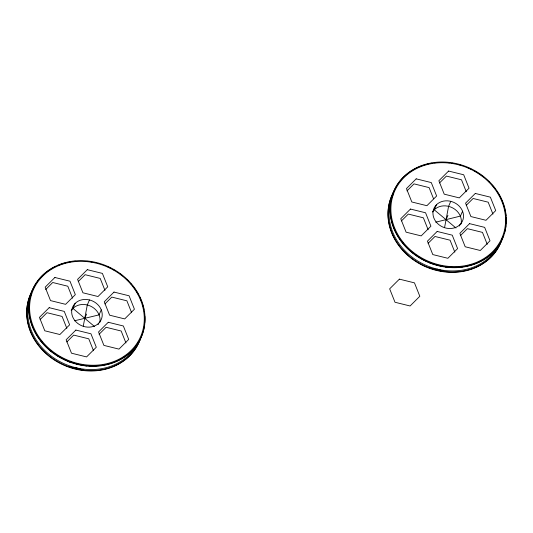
<?xml version="1.0" encoding="UTF-8"?>
<svg xmlns="http://www.w3.org/2000/svg" width="533" height="533" viewBox="0 0 533 533"><rect width="100%" height="100%" fill="white"/><g stroke="black" fill="none" stroke-linecap="round" stroke-linejoin="round"><path stroke-width="0.8" d="M83.268 326.176L87.285 304.976L89.471 299.946M444.569 227.551L448.579 206.344L450.765 201.321M75.146 303.397L72.961 308.42L94.687 326.656M84.754 318.321L86.626 314.017M101.263 309.846L99.078 314.87L74.407 320.813M98.112 324.63L98.738 323.198M436.44 204.772L434.255 209.795L455.988 228.031M446.054 219.696L447.927 215.392M462.564 211.221L460.379 216.245A15.61 13.505 23.5 0 1 460.998 224.047M459.413 226.005L460.039 224.573M45.691 289.512L52.714 282.503L67.798 286.228L72.555 298.16M40.128 319.553L46.997 312.704L62.081 316.429L66.838 328.361M78.251 281.544L85.12 274.702L100.204 278.426L104.961 290.352M66.818 341.946L73.687 335.097L88.764 338.821L93.522 350.754M104.941 303.943L111.81 297.094L126.894 300.819L131.651 312.751M99.065 334.298L106.094 327.295L121.178 331.02L125.935 342.946M406.985 190.887L414.014 183.878L429.098 187.603L433.556 198.789M401.429 220.929L408.298 214.079L423.375 217.804L428.132 229.736M439.552 182.919L446.421 176.077L461.505 179.801L466.262 191.727M428.112 243.321L434.981 236.472L450.065 240.196L454.822 252.129M466.242 205.318L473.111 198.469L488.188 202.194L492.945 214.126M460.365 235.673L467.388 228.67L482.472 232.388L487.229 244.321M435.708 222.188L460.325 216.105A15.61 13.505 23.5 0 0 434.362 209.696L434.208 209.849A15.61 13.505 23.5 0 0 433.089 211.148M429.192 267.779L445.368 271.623L436.887 269.038M67.898 366.404L84.074 370.248L75.586 367.663M429.918 263.036L433.036 263.788M445.521 266.813L447.867 267.379M36.877 282.05A59.31 51.315 23.5 0 0 68.617 361.66L71.742 362.42M84.227 365.438L86.566 366.004M138.527 341.426A58.53 50.635 23.5 0 1 137.847 342.866M137.494 343.578A58.53 50.635 23.5 0 1 64.313 363.792A58.53 50.635 23.5 0 1 30.687 295.982M30.981 295.242A58.53 50.635 23.5 0 1 31.287 294.509M124.842 356.211A58.53 50.635 23.5 0 1 124.162 356.684M101.263 365.385A58.53 50.635 23.5 0 1 100.391 365.505M95.98 365.898A58.53 50.635 23.5 0 1 89.717 365.918M86.113 365.645A58.53 50.635 23.5 0 1 84.314 365.431M82.515 365.172A58.53 50.635 23.5 0 1 80.716 364.852M78.931 364.492A58.53 50.635 23.5 0 1 78.038 364.292M77.152 364.079A58.53 50.635 23.5 0 1 76.259 363.852M75.38 363.613A58.53 50.635 23.5 0 1 74.493 363.366M71.868 362.54A58.53 50.635 23.5 0 1 71.002 362.24M70.136 361.934A58.53 50.635 23.5 0 1 69.277 361.607M67.564 360.934A58.53 50.635 23.5 0 1 66.718 360.575M65.879 360.208A58.53 50.635 23.5 0 1 63.38 359.029M62.561 358.616A58.53 50.635 23.5 0 1 61.748 358.196M60.935 357.756A58.53 50.635 23.5 0 1 59.336 356.857M58.55 356.39A58.53 50.635 23.5 0 1 56.991 355.424M56.225 354.925A58.53 50.635 23.5 0 1 55.465 354.412M53.966 353.366A58.53 50.635 23.5 0 1 53.233 352.833M52.507 352.28A58.53 50.635 23.5 0 1 50.368 350.581M48.316 348.802A58.53 50.635 23.5 0 1 44.472 345.018M43.866 344.358A58.53 50.635 23.5 0 1 42.687 343.012M41.554 341.646A58.53 50.635 23.5 0 1 41.001 340.953M38.416 337.382A58.53 50.635 23.5 0 1 37.936 336.649M34.905 331.379A58.53 50.635 23.5 0 1 34.518 330.607M71.195 310.659A15.61 13.505 23.5 0 1 71.309 310.473M71.662 309.946A15.61 13.505 23.5 0 1 72.908 308.474L73.061 308.321A15.61 13.505 23.5 0 1 99.025 314.73L99.111 314.943A15.61 13.505 23.5 0 1 99.704 322.672M134.309 349.082A58.53 50.635 23.5 0 1 133.85 349.735M140.825 337.449A59.31 51.315 23.5 0 1 64.28 365.371A59.31 51.315 23.5 0 1 32.54 290.338M140.479 338.622A59.31 51.315 23.5 0 1 63.587 364.639A59.31 51.315 23.5 0 1 32.693 289.979M144.616 324.324A59.31 51.315 23.5 0 1 68.617 361.66M37.836 280.738A59.31 51.315 23.5 0 1 50.862 269.052M51.341 268.759A59.31 51.315 23.5 0 1 52.314 268.192M52.807 267.919A59.31 51.315 23.5 0 1 55.832 266.367M57.391 265.667A59.31 51.315 23.5 0 1 65.592 262.862M67.305 262.449A59.31 51.315 23.5 0 1 68.457 262.203M69.616 261.983A59.31 51.315 23.5 0 1 70.782 261.776M73.134 261.443A59.31 51.315 23.5 0 1 75.513 261.203M87.006 261.31A59.31 51.315 23.5 0 1 88.218 261.443M90.65 261.776A59.31 51.315 23.5 0 1 91.863 261.976M106.673 266.353A59.31 51.315 23.5 0 1 107.813 266.853M108.379 267.106A59.31 51.315 23.5 0 1 110.064 267.906M113.362 269.631A59.31 51.315 23.5 0 1 114.968 270.557M120.132 273.962A59.31 51.315 23.5 0 1 121.118 274.695M121.604 275.068A59.31 51.315 23.5 0 1 122.577 275.827M127.16 279.865A59.31 51.315 23.5 0 1 128.027 280.718M130.918 283.816A59.31 51.315 23.5 0 1 131.698 284.729M132.837 286.128A59.31 51.315 23.5 0 1 134.969 288.999M136.288 290.971A59.31 51.315 23.5 0 1 137.521 292.977M137.814 293.49A59.31 51.315 23.5 0 1 138.66 295.029M139.459 296.581A59.31 51.315 23.5 0 1 140.206 298.154M140.899 299.746A59.31 51.315 23.5 0 1 141.325 300.812M141.531 301.345A59.31 51.315 23.5 0 1 141.931 302.424M142.651 304.59A59.31 51.315 23.5 0 1 142.971 305.675M143.124 306.222A59.31 51.315 23.5 0 1 143.544 307.861M143.67 308.414A59.31 51.315 23.5 0 1 143.91 309.506M144.216 311.159A59.31 51.315 23.5 0 1 144.603 313.917M144.796 316.122A59.31 51.315 23.5 0 1 144.769 322.698M499.494 243.528A58.53 50.635 23.5 0 1 498.788 244.953M498.415 245.653A58.53 50.635 23.5 0 1 426.034 265.354A58.53 50.635 23.5 0 1 391.442 198.856M391.708 198.103A58.53 50.635 23.5 0 1 391.988 197.357M392.281 196.617A58.53 50.635 23.5 0 1 392.588 195.884M392.908 195.158A58.53 50.635 23.5 0 1 393.241 194.432M470.226 265.141A58.53 50.635 23.5 0 1 469.393 265.367M465.156 266.333A58.53 50.635 23.5 0 1 464.296 266.487M462.564 266.76A58.53 50.635 23.5 0 1 460.812 266.986M456.388 267.313A58.53 50.635 23.5 0 1 451.011 267.293M447.414 267.02A58.53 50.635 23.5 0 1 445.608 266.806M443.809 266.54A58.53 50.635 23.5 0 1 442.017 266.227M441.124 266.054A58.53 50.635 23.5 0 1 439.339 265.667M438.446 265.454A58.53 50.635 23.5 0 1 437.56 265.227M436.674 264.988A58.53 50.635 23.5 0 1 435.794 264.741M433.169 263.915A58.53 50.635 23.5 0 1 432.296 263.615M431.43 263.309A58.53 50.635 23.5 0 1 429.718 262.649M428.865 262.303A58.53 50.635 23.5 0 1 428.019 261.95M427.173 261.583A58.53 50.635 23.5 0 1 425.507 260.81M423.855 259.991A58.53 50.635 23.5 0 1 423.042 259.571M422.236 259.131A58.53 50.635 23.5 0 1 420.637 258.232M419.851 257.765A58.53 50.635 23.5 0 1 419.065 257.286M417.526 256.3A58.53 50.635 23.5 0 1 416.766 255.787M416.013 255.274A58.53 50.635 23.5 0 1 414.534 254.201M413.801 253.655A58.53 50.635 23.5 0 1 412.369 252.535M410.29 250.776A58.53 50.635 23.5 0 1 404.574 245.06M397.425 235.04A58.53 50.635 23.5 0 1 397.005 234.28M394.746 229.643A58.53 50.635 23.5 0 1 394.42 228.857M391.502 219.21A58.53 50.635 23.5 0 1 391.349 218.397M432.49 212.027A15.61 13.505 23.5 0 1 432.963 211.321M502.126 238.824A59.31 51.315 23.5 0 1 426.44 267.113A59.31 51.315 23.5 0 1 393.061 193.126M502.279 238.464A59.31 51.315 23.5 0 1 426.593 266.753A59.31 51.315 23.5 0 1 393.214 192.773M503.825 235.173A59.31 51.315 23.5 0 1 415.993 255.62A59.31 51.315 23.5 0 1 411.21 171.02M411.683 170.72A59.31 51.315 23.5 0 1 418.165 167.269M418.691 167.036A59.31 51.315 23.5 0 1 421.896 165.77M422.442 165.576A59.31 51.315 23.5 0 1 423.535 165.21M424.088 165.037A59.31 51.315 23.5 0 1 425.201 164.697M426.893 164.237A59.31 51.315 23.5 0 1 428.605 163.824M430.911 163.351A59.31 51.315 23.5 0 1 432.076 163.151M434.435 162.818A59.31 51.315 23.5 0 1 435.621 162.685M448.3 162.685A59.31 51.315 23.5 0 1 449.519 162.812M451.951 163.145A59.31 51.315 23.5 0 1 453.163 163.351M459.186 164.69A59.31 51.315 23.5 0 1 460.379 165.023M467.974 167.728A59.31 51.315 23.5 0 1 469.113 168.228M469.68 168.481A59.31 51.315 23.5 0 1 471.359 169.274M474.656 171.006A59.31 51.315 23.5 0 1 476.269 171.932M476.802 172.252A59.31 51.315 23.5 0 1 477.854 172.905M479.913 174.264A59.31 51.315 23.5 0 1 480.926 174.977M481.426 175.337A59.31 51.315 23.5 0 1 483.391 176.816M488.461 181.24A59.31 51.315 23.5 0 1 489.327 182.093M492.212 185.191A59.31 51.315 23.5 0 1 492.998 186.104M493.378 186.563A59.31 51.315 23.5 0 1 494.131 187.503M494.504 187.969A59.31 51.315 23.5 0 1 495.224 188.922M497.262 191.847A59.31 51.315 23.5 0 1 497.902 192.846M498.215 193.346A59.31 51.315 23.5 0 1 499.961 196.404M500.754 197.956A59.31 51.315 23.5 0 1 501.5 199.529M501.74 200.062A59.31 51.315 23.5 0 1 502.193 201.121M502.832 202.72A59.31 51.315 23.5 0 1 503.225 203.799M503.418 204.339A59.31 51.315 23.5 0 1 503.778 205.418M503.945 205.958A59.31 51.315 23.5 0 1 504.271 207.051M504.425 207.597A59.31 51.315 23.5 0 1 504.844 209.236M504.971 209.782A59.31 51.315 23.5 0 1 505.417 211.981M505.511 212.534A59.31 51.315 23.5 0 1 505.957 215.845M506.09 217.497A59.31 51.315 23.5 0 1 506.064 224.073M505.917 225.699A59.31 51.315 23.5 0 1 504.311 233.634M54.899 277.48L45.172 287.18L50.522 300.605L65.606 304.33L75.333 294.629L69.983 281.204L54.899 277.48M49.183 307.681L39.449 317.382L44.805 330.8L59.883 334.524L69.616 324.824L64.266 311.405L49.183 307.681M87.305 269.678L77.578 279.372L82.928 292.797L98.012 296.521L107.739 286.821L102.389 273.396L87.305 269.678M75.873 330.074L66.139 339.774L71.489 353.199L86.573 356.917L96.306 347.223L90.95 333.798L75.873 330.074M113.995 292.071L104.268 301.771L109.618 315.19L124.702 318.914L134.429 309.213L129.079 295.795L113.995 292.071M108.279 322.272L98.545 331.966L103.902 345.391L118.979 349.115L128.713 339.414L123.356 325.989L108.279 322.272M416.2 178.855L406.466 188.555L411.822 201.98L426.9 205.698L436.634 196.004L431.284 182.579L416.2 178.855M410.477 209.056L400.749 218.757L406.099 232.175L421.183 235.899L430.911 226.199L425.561 212.78L410.477 209.056M448.606 171.053L438.872 180.747L444.229 194.172L459.306 197.896L469.04 188.196L463.69 174.771L448.606 171.053M437.167 231.449L427.439 241.149L432.789 254.574L447.873 258.292L457.6 248.598L452.25 235.173L437.167 231.449M475.296 193.446L465.562 203.146L470.912 216.565L485.996 220.289L495.73 210.588L490.373 197.17L475.296 193.446M399.39 279.139L389.656 288.839L395.006 302.258L410.09 305.982L419.824 296.281L414.467 282.863L399.39 279.139M469.573 223.64L459.846 233.341L465.196 246.766L480.28 250.49L490.007 240.789L484.657 227.364L469.573 223.64M75.246 303.297L75.093 303.45A15.61 13.505 23.5 0 0 72.588 316.675L72.675 316.888A15.61 13.505 23.5 0 0 98.638 323.298L98.792 323.145A15.61 13.505 23.5 0 0 101.297 309.92L101.21 309.706A15.61 13.505 23.5 0 0 75.246 303.297M436.54 204.672L436.387 204.825A15.61 13.505 23.5 0 0 433.882 218.05L433.969 218.264A15.61 13.505 23.5 0 0 459.932 224.673L460.086 224.52A15.61 13.505 23.5 0 0 462.591 211.295L462.504 211.081A15.61 13.505 23.5 0 0 436.54 204.672M42.24 341.387A58.53 50.635 23.5 0 0 140.399 337.123A58.53 50.635 23.5 0 0 78.184 261.383A58.53 50.635 23.5 0 0 42.24 341.387M41.261 341.3A59.31 51.315 23.5 0 0 140.892 337.929A59.31 51.315 23.5 0 0 78.664 260.67A59.31 51.315 23.5 0 0 41.261 341.3M403.534 242.762A58.53 50.635 23.5 0 0 501.7 238.498A58.53 50.635 23.5 0 0 439.478 162.758A58.53 50.635 23.5 0 0 403.534 242.762M402.562 242.668A59.31 51.315 23.5 0 0 502.186 239.304A59.31 51.315 23.5 0 0 439.965 162.045A59.31 51.315 23.5 0 0 402.562 242.668"/></g></svg>
